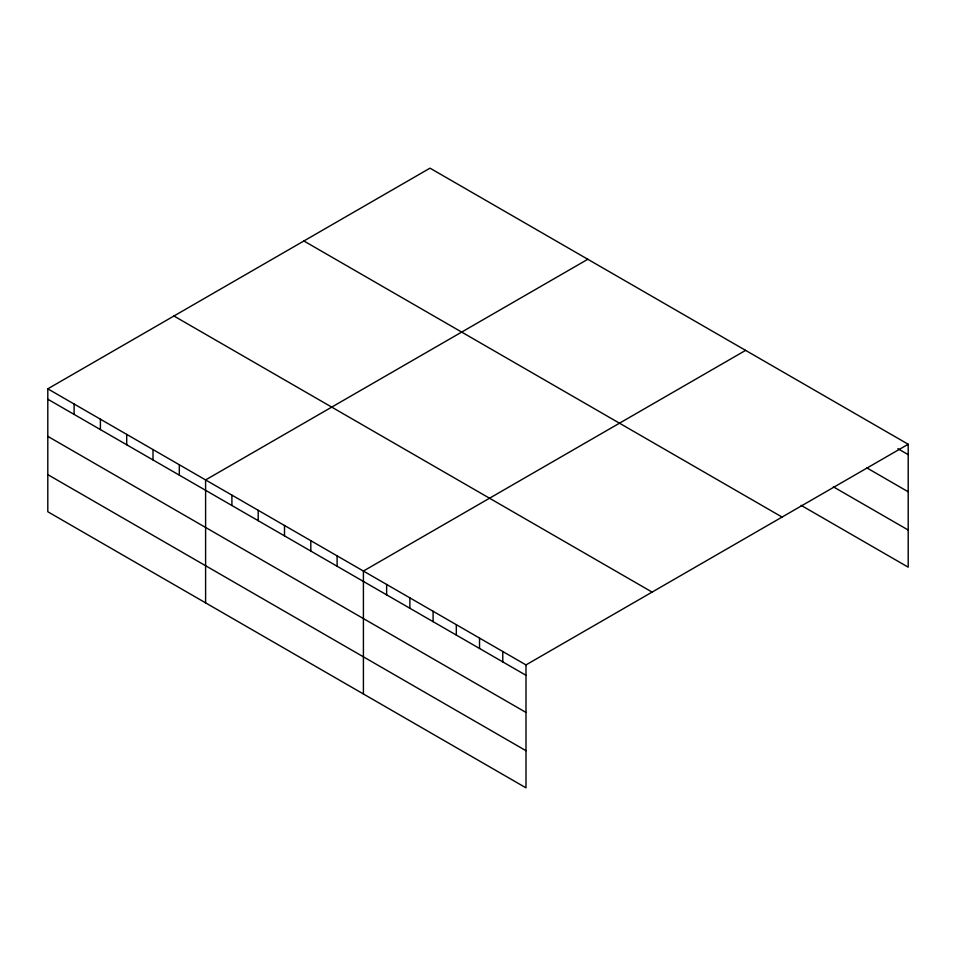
<?xml version="1.0" encoding="UTF-8"?>
<svg xmlns="http://www.w3.org/2000/svg" width="956" height="956" viewBox="0 0 956 956"><rect width="100%" height="100%" fill="white"/><g stroke="black" fill="none" stroke-linecap="round" stroke-linejoin="round"><path stroke-width="1.43" d="M47.8 388.829L525.991 664.91L525.991 787.84L47.8 511.747L47.8 388.829L430.009 168.16L908.2 444.253L908.2 567.171L801.104 505.342M587.809 259.267L205.6 479.936L205.6 602.854M745.608 350.386L363.411 571.043L363.411 693.972M525.991 664.91L908.2 444.253M897.875 448.675L908.2 454.638M866.913 467.938L908.2 491.778M833.357 486.831L908.2 530.03M303.877 240.984L782.068 517.065M173.932 316.006L652.123 592.099M47.8 399.214L525.991 675.295M47.8 436.354L525.991 712.435M47.8 474.618L525.991 750.699M502.772 651.502L502.772 661.887M479.542 638.094L479.542 648.479M456.311 624.686L456.311 635.071M433.092 611.278L433.092 621.663M409.861 597.859L409.861 608.255M386.63 584.451L386.63 594.835M337.11 555.854L337.11 566.251M310.808 540.678L310.808 551.062M284.506 525.489L284.506 535.874M258.204 510.301L258.204 520.697M231.902 495.124L231.902 505.509M179.31 464.747L179.31 475.144M153.008 449.571L153.008 459.955M126.706 434.383L126.706 444.767M100.404 419.194L100.404 429.591M74.102 404.018L74.102 414.402"/></g></svg>
